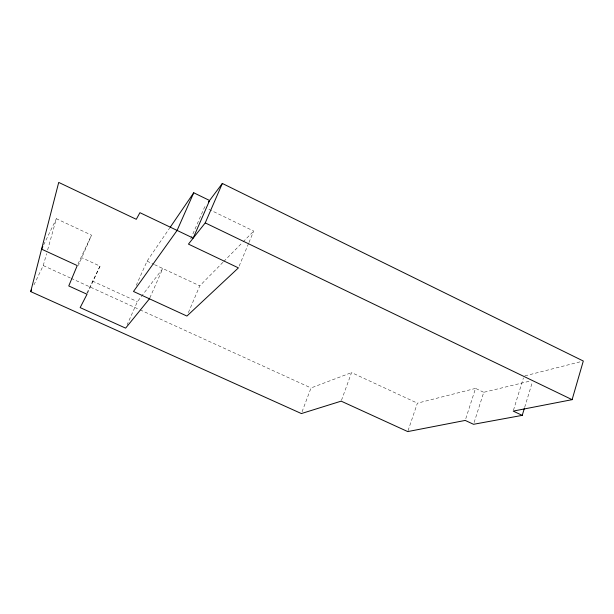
<?xml version="1.0" encoding="UTF-8"?>
<svg xmlns="http://www.w3.org/2000/svg" width="614" height="614" viewBox="0 0 614 614"><rect width="100%" height="100%" fill="white"/><g stroke="black" fill="none" stroke-linecap="round" stroke-linejoin="round"><path stroke-width="0.46" stroke-dasharray="3.07 2.3" d="M33.939 284.881L43.249 265.578L46.595 253.636M47.623 249.959L56.365 218.722L91.54 235.185L78.385 265.486M524.686 407.297L532.33 382.184M513.473 410.206L523.42 377.894M474.1 422.516L483.748 392.3L531.018 380.841M465.788 418.648L475.535 388.401L483.748 392.3M408.049 430.698L417.397 403.168L475.535 388.401M341.491 400.259L351.569 372.598L417.397 403.168M302.057 411.794L311.014 387.964L351.569 372.598M239.145 266.131L248.616 243.344M248.977 242.469L253.72 231.079L207.125 208.476M188.383 312.595L199.788 285.832L223.089 262.17M190.739 238.838L204.539 207.217L205.682 205.69M149.824 297.943L162.802 268.533L137.406 301.666L127.144 324.729M136.208 285.403L147.061 261.165L169.594 228.147M86.904 293.047L100.028 266.146L82 257.811M87.411 293.4L100.028 266.146M78.024 263.882L91.54 235.185M43.64 244.94L56.365 218.722M223.757 261.495L242.4 242.568M243.067 241.893L253.72 231.079M524.893 375.868L581.443 361.5M43.249 265.578L70.288 277.942M71.155 278.342L139.186 309.433M140.061 309.832L311.014 387.964M92.453 281.058L137.406 301.666M147.061 261.165L153.692 264.266M154.521 264.649L199.788 285.832"/><path stroke-width="0.92" d="M524.41 408.195L522.23 415.371L473.532 424.297L465.212 420.421L407.742 431.588L341.161 401.149L301.39 413.56L30.7 291.596L58.714 182.412L136.285 219.305L139.923 212.682L193.195 238.109L209.581 200.494L193.74 192.781L170.132 227.364M522.23 415.371L513.197 411.104L572.11 399.66L583.3 361.032L222.345 183.456L208.461 201.991M193.74 192.781L177.093 230.427L133.491 291.466L186.909 316.049L238.416 267.881L188.444 244.111L205.237 222.897L222.345 183.456M30.7 291.596L31.506 289.915M42.819 246.628L41.591 249.161L77.234 265.57L68.76 285.947L87.019 294.252L80.158 307.606L125.624 328.145L149.44 298.811M205.237 222.897L572.11 399.66"/></g></svg>
